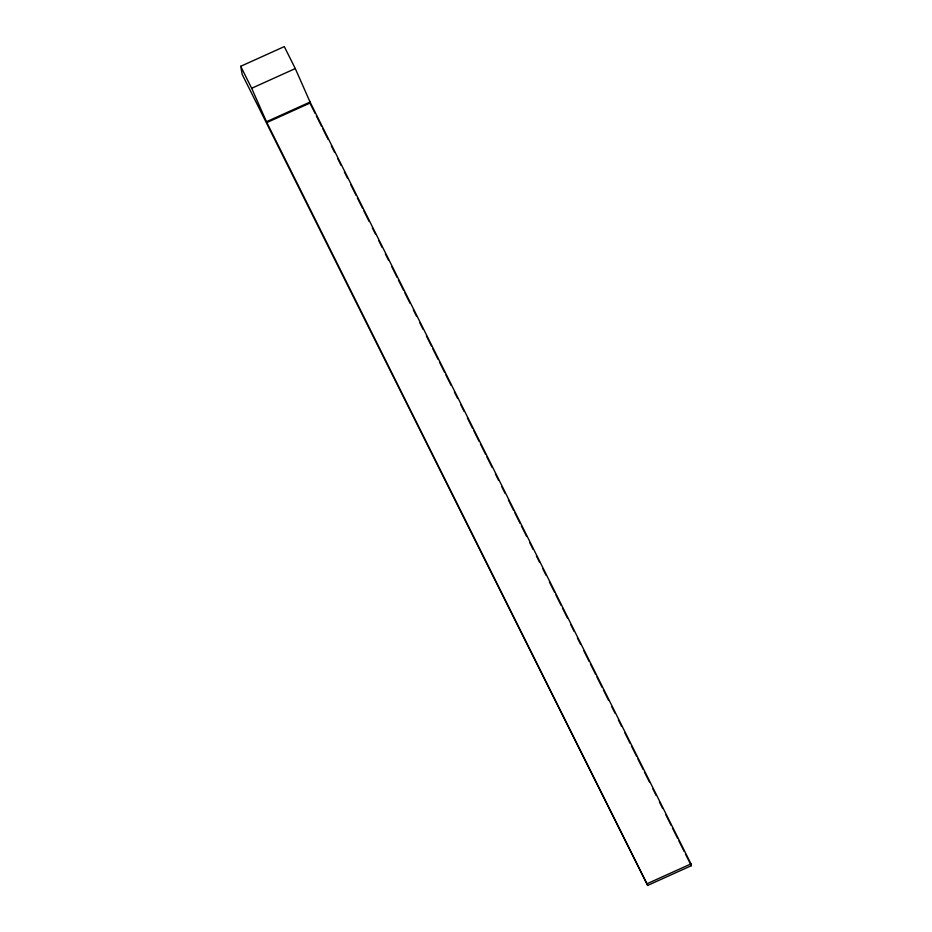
<?xml version="1.0" encoding="UTF-8"?>
<svg xmlns="http://www.w3.org/2000/svg" width="932" height="932" viewBox="0 0 932 932"><rect width="100%" height="100%" fill="white"/><g stroke="black" fill="none" stroke-linecap="round" stroke-linejoin="round"><path stroke-width="1.4" d="M240.689 66.3L284.295 46.6L295.281 68.572L310.438 102.87L690.973 863.894L691.311 865.7L647.705 885.4L242.204 74.432L240.689 66.3L251.675 88.272L266.832 122.558L647.705 885.4M251.675 88.272L295.281 68.572M266.668 121.661L310.263 101.961M266.832 122.558L310.438 102.87M647.379 883.594L690.973 863.894M309.878 102.904L315.086 113.32M316.391 115.918L321.598 126.333M322.903 128.942L328.111 139.346M331.361 145.858L334.611 152.37M337.873 158.871L341.124 165.383M344.374 171.896L347.636 178.408M350.886 184.909L356.094 195.324M357.399 197.934L362.606 208.337M363.911 210.947L369.119 221.362M372.369 227.862L375.619 234.375M378.881 240.887L382.132 247.388M385.382 253.9L388.644 260.412M391.894 266.913L397.102 277.328M398.407 279.938L403.614 290.353M404.907 292.951L410.115 303.366M413.377 309.878L416.627 316.379M419.889 322.891L423.14 329.404M426.39 335.904L431.598 346.32M432.902 348.929L438.11 359.344M439.415 361.942L444.622 372.357M445.915 374.955L451.123 385.37M454.385 391.883L457.635 398.395M460.886 404.896L464.148 411.408M467.398 417.92L472.606 428.336M473.91 430.933L479.118 441.349M480.423 443.947L485.619 454.362M486.923 456.971L492.131 467.386M495.393 473.887L498.643 480.399M501.894 486.912L505.156 493.412M508.406 499.925L513.614 510.34M514.918 512.938L520.126 523.353M521.419 525.963L526.627 536.378M529.889 542.878L533.139 549.391M536.389 555.903L539.651 562.404M542.902 568.916L546.152 575.428M549.414 581.929L554.622 592.344M555.926 594.954L561.122 605.357M562.427 607.967L567.635 618.382M570.897 624.894L574.147 631.395M577.397 637.907L580.659 644.42M583.91 650.92L589.117 661.336M590.422 663.945L595.63 674.349M596.923 676.958L602.13 687.373M603.435 689.971L608.643 700.386M611.893 706.899L615.155 713.399M618.405 719.912L621.656 726.424M624.918 732.925L630.125 743.34M631.43 745.949L636.638 756.365M637.931 758.963L643.138 769.378M644.443 771.987L649.651 782.391M652.901 788.903L656.163 795.415M659.413 801.916L662.664 808.428M665.926 814.941L671.133 825.356M672.426 827.954L677.634 838.369M678.939 840.967L684.146 851.382M685.451 853.992L691.311 865.7"/></g></svg>
